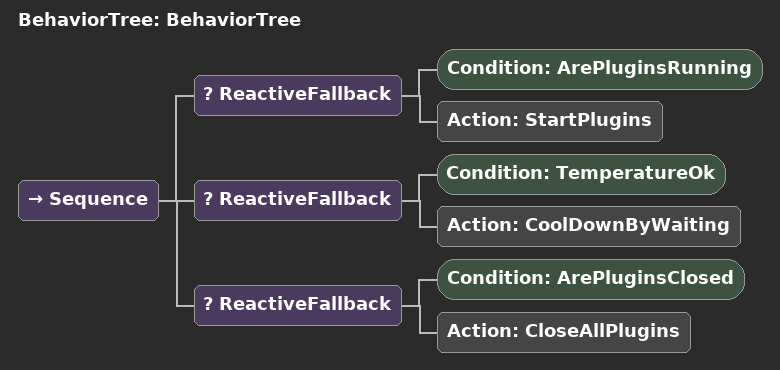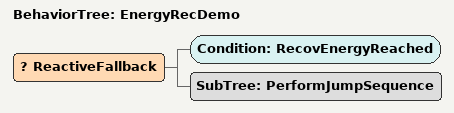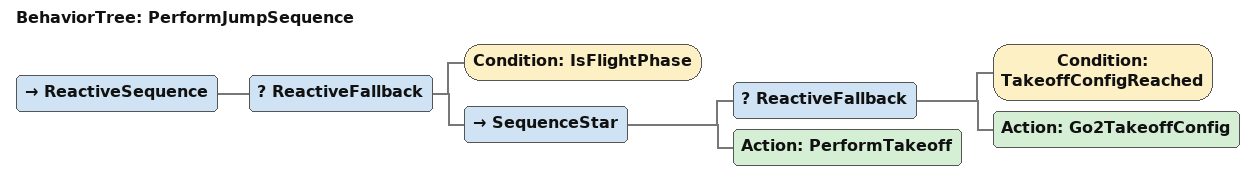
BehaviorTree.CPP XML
<?xml version="1.0"?>
<root main_tree_to_execute="BehaviorTree">
    <BehaviorTree ID="BehaviorTree">
        <Sequence>
            <ReactiveFallback>
                <Condition ID="ArePluginsRunning"/>
                <Action ID="StartPlugins"/>
            </ReactiveFallback>
            <ReactiveFallback>
                <Condition ID="TemperatureOk"/>
                <Action ID="CoolDownByWaiting"/>
            </ReactiveFallback>
            <ReactiveFallback>
                <Condition ID="ArePluginsClosed"/>
                <Action ID="CloseAllPlugins"/>
            </ReactiveFallback>
        </Sequence>
    </BehaviorTree>
    <BehaviorTree ID="EnergyRecDemo">
        <ReactiveFallback>
            <Condition ID="RecovEnergyReached"/>
            <SubTree ID="PerformJumpSequence"/>
        </ReactiveFallback>
    </BehaviorTree>
    <BehaviorTree ID="PerformJumpSequence">
        <ReactiveSequence>
            <ReactiveFallback>
                <Condition ID="IsFlightPhase"/>
                <SequenceStar>
                    <ReactiveFallback>
                        <Condition ID="TakeoffConfigReached"/>
                        <Action ID="Go2TakeoffConfig"/>
                    </ReactiveFallback>
                    <Action ID="PerformTakeoff"/>
                </SequenceStar>
            </ReactiveFallback>
        </ReactiveSequence>
    </BehaviorTree>
</root>
